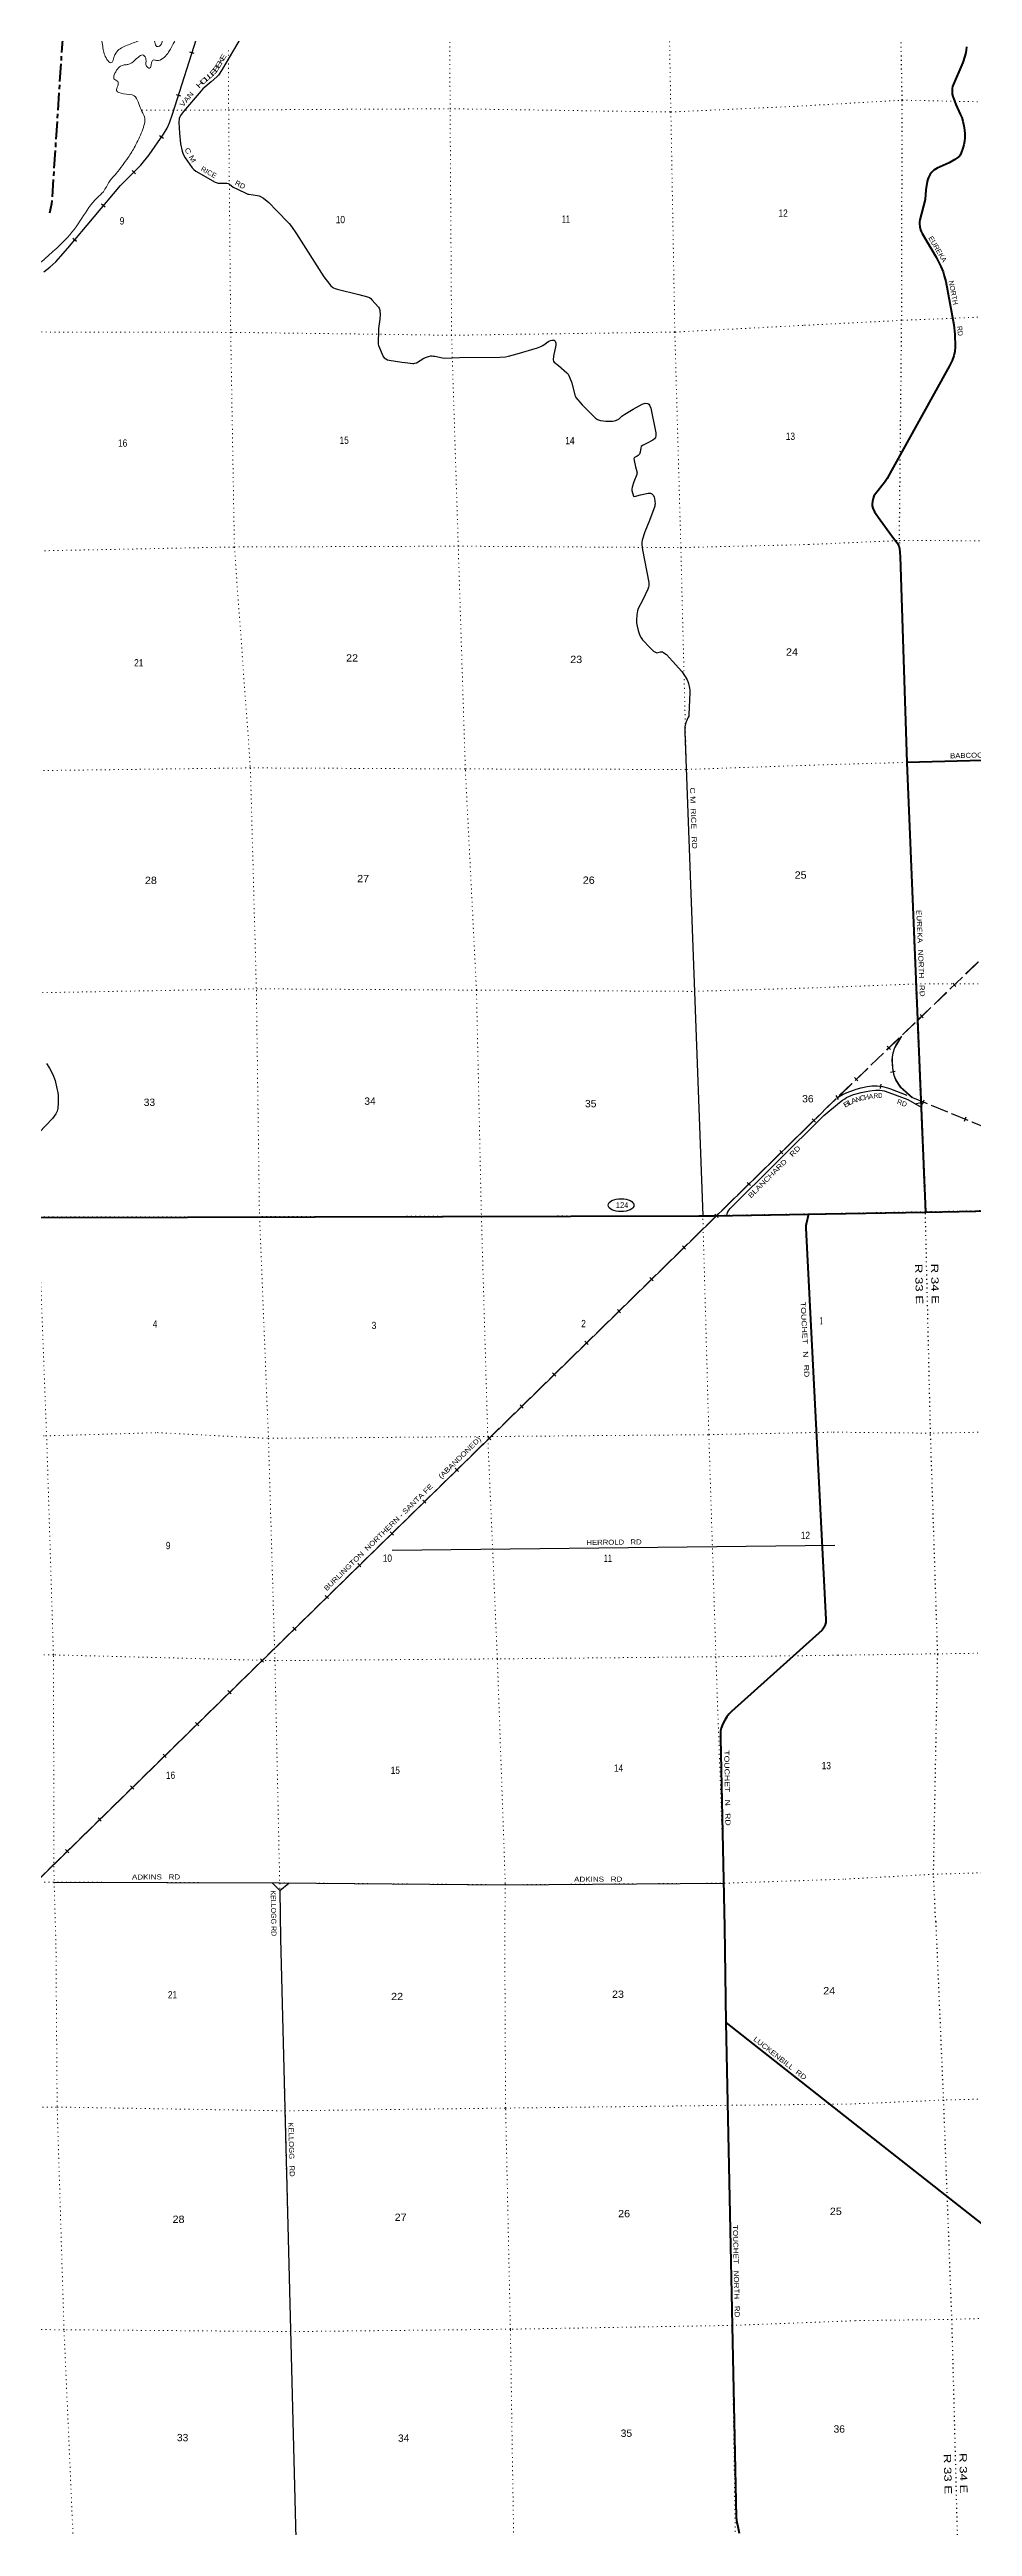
# Model space of a CAD drawing. Header units: feet. Extents: x 505285 to 763886, y -543582 to -353855.
# Drawn here: x 583345 to 605453, y -464358 to -405035 of the extents above; entities that cross this region are included whole.
import ezdxf
from ezdxf.enums import TextEntityAlignment as Align

# ---------------------------------------------------------------- set-up
doc = ezdxf.new("R2010")
doc.units = ezdxf.units.FT
doc.header["$LTSCALE"] = 70
for name, pattern in [('DOTTED', [1.5, 0.3, -1.2]), ('LONG_DASH_SHORT_DASH', [9.9, 6, -1.2, 1.5, -1.2]), ('LONG_DASHED', [7.5, 6, -1.5])]:
    doc.linetypes.add(name, pattern=pattern)
for name, color, linetype, lineweight in [('11', 7, 'LONG_DASH_SHORT_DASH', 60), ('17', 7, 'Continuous', 25), ('23', 7, 'Continuous', 70), ('26', 7, 'Continuous', 40), ('27', 7, 'Continuous', 13), ('29', 7, 'Continuous', 25), ('30', 7, 'Continuous', 13), ('34', 7, 'Continuous', 25), ('39', 7, 'Continuous', 13), ('6', 7, 'DOTTED', 25), ('63', 7, 'Continuous', 25), ('7', 7, 'DOTTED', 13)]:
    doc.layers.add(name, color=color, linetype=linetype, lineweight=lineweight)

msp = doc.modelspace()

# ---------------------------------------------------------------- linework, layer by layer
at = {"layer": '11'}
msp.add_lwpolyline([(583660.08, -404687.15), (583395.76, -408731.78), (583344.45, -408957.48)], dxfattribs=at)
at = {"layer": '17'}
msp.add_ellipse((597035.32, -432713.19), major_axis=(309.24, -1), ratio=0.500121, dxfattribs=at)
at = {"layer": '23'}
msp.add_line((601951.47, -432922.31), (604324.44, -432876.92), dxfattribs=at)
for points in [[(577957.17, -433101.69), (577971.57, -433093.18), (578078.74, -433044.61), (578177.34, -433009.99), (578285.78, -432983.23), (578362.33, -432968.4), (578457.78, -432964.9), (583030.53, -432998.05), (583580.18, -433006.5), (598899.33, -432971.81), (599250.13, -432967.12), (601528.1, -432929.33), (601951.47, -432922.31)], [(604324.44, -432876.92), (612386.23, -432722.73)]]:
    msp.add_lwpolyline(points, dxfattribs=at)
at = {"layer": '26'}
for p, q in [((603883.77, -422108.04), (604324.44, -432876.92)), ((599509.34, -450007.22), (599544.18, -452287)), ((599544.18, -452287), (602518.82, -454625.66))]:
    msp.add_line(p, q, dxfattribs=at)
for points in [[(605310.43, -404970.81), (605302.14, -405053.83), (605292.45, -405109.18), (605273.09, -405193.59), (605222.18, -405349.03), (604977.93, -405923.96), (604966.78, -405967.82), (604965.39, -406003.8), (604966.78, -406072.99), (604969.54, -406107.58), (604980.6, -406157.4), (605050.94, -406350.11), (605161.13, -406580.38), (605195.66, -406660.4), (605223.66, -406751.59), (605255.13, -406901.18), (605267.35, -407049.88), (605268.96, -407150.26), (605262.04, -407231.9), (605245.45, -407314.93), (605220.02, -407398.73), (605182.53, -407507.97), (605164.55, -407545.33), (605154.87, -407564.71), (605139.66, -407586.85), (605113.08, -407612.46), (605080.2, -407639.43), (605033.18, -407672.64), (604895.87, -407750.65), (604609.32, -407876.75), (604563.68, -407898.89), (604525.12, -407926.94), (604480.71, -407968.08), (604440.6, -408020.67), (604399.11, -408098.16), (604381.83, -408136.21), (604365.41, -408196.28), (604338.42, -408397.92), (604322.07, -408623.39), (604190.03, -409113.07), (604184.77, -409158.13), (604182.01, -409199.65), (604192.36, -409283.81), (604208.28, -409353.24), (604226.26, -409396.14), (604248.52, -409441.12), (604581.98, -410009.29), (604695.07, -410233.33), (604747.62, -410360.64), (604775.93, -410456.45), (604811.42, -410590.17), (605008.27, -411626.02), (605033.88, -411853.73), (605042.18, -412152.62), (605031.12, -412268.86), (605006.22, -412371.26), (604964.74, -412484.73), (604906.86, -412611.25), (603511.69, -415116.62), (603408.15, -415306.15), (603345.34, -415405.87), (603128.57, -415675.02), (603093.65, -415729.68), (603071.52, -415785.03), (603054.93, -415854.22), (603050.62, -415924.18), (603049.39, -415962.15), (603063.22, -416020.27), (603105.38, -416105.64), (603238.71, -416299.15), (603537.92, -416703.42), (603647.92, -416847.29), (603689.7, -416921.11), (603706.29, -416987.53), (603722.4, -417172.92), (603883.77, -422108.04)], [(618632.53, -411104.9), (614338.07, -416344.29), (614309.29, -416380.05), (614298.23, -416413.26), (614292, -416584.59), (614305.56, -421704.34), (614303.43, -421767.25), (614302.37, -421779.94), (614296.04, -421792.62), (614291.81, -421800.02), (614277.02, -421814.82), (614259.06, -421823.27), (614224.2, -421834.9), (614158.53, -421840.74), (603883.77, -422108.04)], [(601528.1, -432929.33), (601470.55, -433167.99), (601462.02, -433206.42), (601458.59, -433263.59), (601940.41, -442639.8), (601936.78, -442703.93), (601925.75, -442758.72), (601917.58, -442793.6), (601900.51, -442823.49), (601849.2, -442887.45), (599678.26, -444842.13), (599620.42, -444899.4), (599597.18, -444929.67), (599592.92, -444933.94), (599567.31, -444970.23), (599520.24, -445046.94), (599475.08, -445134.94), (599437.05, -445237.21), (599418.03, -445306.19), (599416.84, -445370.4), (599416.84, -445479.81), (599509.34, -450007.22)], [(599544.18, -452287), (599790.36, -464132.69), (599811.22, -464267.22), (599821.09, -464319.99), (599866.05, -464518.15)], [(602518.82, -454625.66), (606690.83, -457909.39)]]:
    msp.add_lwpolyline(points, dxfattribs=at)
at = {"layer": '29'}
for p, q in [((604080.62, -430282.51), (604217.02, -430251.83)), ((591555.77, -440973.3), (602158.83, -440854.91)), ((588860.33, -449124.3), (588674.58, -448944.41)), ((588860.33, -449124.3), (589079.7, -448946.9)), ((588860.33, -449124.3), (588878.12, -450281.34))]:
    msp.add_line(p, q, dxfattribs=at)
for points in [[(588053.07, -404575.25), (587993.8, -404644.59), (587486.78, -405500.73), (587426.92, -405599.38), (587395.23, -405648.71), (587351.73, -405691.1), (587213.93, -405804.94), (587016.72, -405979.9), (586976.24, -406021.65), (586555.47, -406522.47), (586483.01, -406618.17), (586463.53, -406649.33), (586449.84, -406688.06), (586443.08, -406783.82), (586460.98, -407040.83)], [(586460.98, -407040.83), (586478.4, -407291.05), (586518.5, -407466.69), (586546.67, -407540.68), (586597.7, -407625.5), (586761.45, -407864.81), (586803.7, -407910.61), (586849.49, -407950.68), (587312.67, -408208.41), (587360.03, -408227.7), (587385.7, -408232.72), (587590.94, -408237.72), (587627.62, -408245.32), (587652.27, -408259.41), (587742.11, -408328.39), (587844.17, -408382.73), (588062.47, -408484.9), (588095.04, -408497.22), (588122.66, -408501.8), (588330.07, -408530.7), (588366.16, -408541.27), (588397.54, -408555.29), (588467.39, -408597.64), (588594.33, -408699.07), (588782.43, -408891.09)], [(588782.43, -408891.09), (589088.05, -409203.06), (589142.55, -409270.57), (589263.34, -409447.78), (589917.6, -410480.02), (590058.02, -410665.76), (590082.67, -410690.43), (590124.04, -410727.43), (590150.45, -410743.28), (590184.78, -410757.37), (590236.93, -410773.41), (590755.1, -410903.27), (590959.41, -410958.21), (591006.94, -410975.82), (591039.12, -410998.71), (591065.04, -411026.91), (591223.49, -411203.07), (591241.98, -411233.02), (591256.94, -411273.53), (591260.02, -411296.53), (591267.5, -411382.75), (591261.02, -411489.3), (591225.25, -411715.7), (591221.95, -411765.39), (591214.69, -412057.45), (591218.21, -412092.68), (591227.23, -412122.73), (591340.58, -412383.03), (591363.45, -412415.06), (591396.9, -412443.25), (591437.39, -412464.39), (591481.75, -412475.96), (591786.67, -412524.7), (591862.09, -412532.81)], [(591862.09, -412532.81), (592044.77, -412552.47), (592069.42, -412552.47), (592096.94, -412547.2), (592132.8, -412534.85), (592313.01, -412427.42), (592371.34, -412399.21), (592420.64, -412385.12), (592475.21, -412374.55), (592510.42, -412374.55), (592538.9, -412375.68), (592573.8, -412381.59), (592758.66, -412420.35), (592815.62, -412423.11), (593163.29, -412414.57), (594134.25, -412402.76), (594267.41, -412392.16), (594337.83, -412378.07), (594544.5, -412326.41), (595037.33, -412177.74), (595109.82, -412147.3), (595160, -412120.87), (595302.7, -412020.61), (595342.21, -412002.84), (595380.94, -411994.04), (595412.63, -411994.04), (595436.88, -411999.24), (595451.36, -412008.13), (595458.41, -412016.94), (595468.97, -412043.36), (595474.25, -412064.5), (595470, -412112.89), (595418.61, -412379.24), (595410.87, -412466.15), (595416.15, -412501.38), (595436.49, -412525.41), (595534.99, -412601.31), (595737.45, -412777.95), (595765.71, -412812.53), (595800.83, -412878.37), (595857.61, -413021.14), (595928.46, -413311.72), (595942.55, -413345.19), (595955.12, -413368.19), (596106.53, -413545.21), (596424.52, -413864.74), (596472.46, -413894.82), (596539.36, -413919.48), (596673.64, -413932.93), (596831.61, -413937.1), (596877.38, -413930.05), (596928.5, -413912.61), (596990.06, -413877.2), (597056.67, -413815.07), (597123.85, -413764.46), (597323.42, -413650.61)], [(597323.42, -413650.61), (597541.82, -413526.02), (597609.76, -413507.26), (597674.19, -413512.72), (597697.78, -413528.4), (597718.91, -413553.07), (597747.4, -413621.38), (597871.49, -414216.79), (597872.08, -414278.85), (597857.99, -414324.65), (597836.87, -414356.36), (597797.55, -414389.31), (597644.74, -414467.37), (597551.66, -414518.43), (597519.97, -414543.09), (597506.68, -414571.17), (597489.46, -414682.05), (597476.84, -414722.77), (597461, -414743.91), (597448.67, -414756.24), (597423.53, -414776.05), (597358.89, -414809.09), (597350.09, -414819.66), (597344.8, -414833.75), (597349.83, -414880.28), (597381.83, -415028.11), (597416.1, -415142.03), (597417.86, -415163.17), (597416.05, -415183.91), (597410.82, -415212.5), (597338.93, -415388.64), (597299.91, -415513.73), (597291.1, -415561.3), (597295.97, -415592.53), (597334.24, -415728.66), (597341.28, -415735.7), (597354.05, -415737.7), (597499.86, -415699.98), (597687.88, -415661.22), (597723.31, -415659.96), (597742.68, -415661.72), (597769.08, -415674.05), (597783.17, -415686.38), (597809.58, -415716.33), (597829.15, -415758.16), (597837.74, -415788.55), (597850.07, -415915.39), (597848.31, -415938.29), (597840.82, -415974.77), (597713, -416317.3), (597603.33, -416585.09), (597538.22, -416787.51), (597529.65, -416847.29), (597529.65, -416900.14), (597546.29, -417020.27), (597699.29, -417799.73), (597703.06, -417844.37), (597699.54, -417876.08), (597692.5, -417914.83), (597677.24, -417956.92), (597551.55, -418227.1), (597448.66, -418420.42), (597430.18, -418476.78), (597409.76, -418574), (597402.01, -418698.74), (597409.06, -418769.21), (597418.74, -418846.73), (597447.72, -418950.62), (597489.16, -419068.69), (597515.56, -419125.06), (597547.97, -419171.07), (597734.06, -419367.33), (597813.98, -419443.92), (597843.9, -419463.3), (597875.7, -419478.32), (597894.96, -419482.67), (597923.13, -419479.15), (597983.8, -419459.6), (598007.63, -419458.01), (598025.24, -419461.54), (598051.64, -419473.87), (598086.86, -419496.77), (598120.17, -419522.52), (598267.19, -419685.59), (598488.69, -419929.18), (598568.36, -420048.16), (598619.41, -420130.95), (598637.02, -420169.71), (598653.07, -420218.34), (598678.39, -420333.54), (598683.68, -420379.34), (598682.83, -420434.5), (598661.66, -420971.26), (598656.38, -420999.44), (598645.98, -421027.84), (598592.48, -421135.6), (598575.4, -421184.41), (598565.37, -421252.74), (598566.81, -421385.25), (598993.27, -432970.55)], [(583269.12, -429318.12), (583348.17, -429429.3), (583422.88, -429585.45), (583476.69, -429728.77), (583521.98, -429916.39), (583543.59, -430014.16), (583550.63, -430088.15), (583553.07, -430261.05), (583543.59, -430398.2), (583529.51, -430461.62), (583497.82, -430521.52), (583455.56, -430584.94), (583420.05, -430635.84), (581515.24, -432626.63)], [(601889.75, -430561.54), (602267.81, -430250.59), (602342.08, -430194.79), (602394.95, -430162.11), (602438.21, -430137.71), (602492.14, -430111.37), (602545.96, -430085.92), (602606.18, -430063.72), (602664.28, -430045.75), (602787.21, -430014.25), (602906.24, -429988.76), (602990.7, -429973.87), (603049.9, -429967.62), (603127.03, -429959.16), (603177.68, -429956.96), (603233.67, -429959.07), (603286.49, -429965.41), (603337.19, -429978.1), (603450.75, -430016.15), (603908.17, -430184.46), (604221.55, -430362.65)], [(599572.61, -432961.77), (599587.72, -432890.3), (599605.33, -432851.54), (599624.53, -432820.39), (599647.58, -432791.65), (601889.75, -430561.54)], [(583466.73, -448928.13), (588837.15, -448946.18), (594263.08, -448990.19), (599498.37, -448952.14)], [(588878, -450275.06), (589254.49, -464955.05), (589400.23, -473042.03)]]:
    msp.add_lwpolyline(points, dxfattribs=at)
at = {"layer": '34'}
for p, q in [((586810.27, -405128.15), (586704.82, -405094.75)), ((586488.94, -406151.08), (586383.49, -406117.68)), ((586073.34, -407165.63), (585982.79, -407102.1)), ((585403.7, -408012.42), (585326.23, -407933.47)), ((584676.57, -408809.71), (584591.68, -408738.79)), ((583991.17, -409634.24), (583906.28, -409563.33))]:
    msp.add_line(p, q, dxfattribs=at)
at = {"layer": '34', "lineweight": 13}
msp.add_line((581439.86, -450470.22), (601887.11, -430460.66), dxfattribs=at)
at = {"layer": '34', "linetype": 'LONG_DASHED', "lineweight": 13}
for points in [[(601887.07, -430454.95), (606358.81, -426151.18), (606792.7, -425717.85), (616942.28, -413328.78), (617348.17, -412836.56), (618035.96, -412107.75), (618356.13, -411761.46), (618604.99, -411435.7), (621901.03, -406125.37), (622124.09, -405829.41), (622247.7, -405696.21), (622391.4, -405570.81), (622571.01, -405420.3), (625268.73, -403593.55)], [(603750.33, -428661.68), (603619.49, -428875), (603585.46, -428946.12), (603543.42, -429067.66), (603526.78, -429160.42), (603521.6, -429242.2), (603533.91, -429431.58), (603567.36, -429603.17), (603609.98, -429709.87), (603674.17, -429814.52), (603724.54, -429884.4), (604010.33, -430139.13)], [(602218.1, -430138), (602358.36, -430059.51), (602432.05, -430026.21), (602631.74, -429952.47), (602667.35, -429941.96), (602783.89, -429907.28), (602928.9, -429876.36), (603044.28, -429860.87), (603169.01, -429859.71), (603297.38, -429876.36), (603416.24, -429904.9), (603489.85, -429927.54), (606542.27, -431168.41)]]:
    msp.add_lwpolyline(points, dxfattribs=at)
at = {"layer": '34'}
msp.add_lwpolyline([(583206.84, -410359.91), (583349.39, -410245.82), (583493.08, -410117.2), (583782.39, -409794.93), (585041.59, -408287.59), (585533.88, -407804.52), (585731.07, -407558.44), (586078.07, -407063.81), (586163.6, -406916.43), (586220.61, -406792.86), (586291.89, -406583.63), (586919.09, -404603.86)], dxfattribs=at)
at = {"layer": '34', "lineweight": 13}
msp.add_lwpolyline([(583207.47, -410360.82), (583350.1, -410246.66), (583493.86, -410117.98), (583783.22, -409795.65), (585042.4, -408288.34), (585534.7, -407805.26), (585731.95, -407559.1), (586079, -407064.4), (586164.58, -406916.94), (586221.63, -406793.27), (586292.94, -406583.97), (586920.14, -404604.19)], dxfattribs=at)
at = {"layer": '39'}
for points in [[(586454.56, -404617.1), (586259.23, -404991.63), (586065.47, -405244.69), (585909.38, -405296.49), (585824.88, -405287.3), (585785.55, -405356), (585742.92, -405482.99), (585663.89, -405429.55), (585655.87, -405268.93), (585594.37, -405171.12), (585398.85, -405283.59), (585223.36, -405389.82), (585131.11, -405404.82), (585081.04, -405417.38), (584896.97, -405642.22), (584888.09, -405736.72), (584981.36, -405804.08), (584978.62, -405906.55), (584949.8, -406013.31), (585115.57, -406093.99), (585371.4, -406145.64), (585536.2, -406471.4), (585618.76, -406647.34), (585560.7, -406987.42), (585392.44, -407352.71), (585227, -407621.56), (585090.7, -407809.76), (584942.42, -408004.11), (584778.04, -408196.61), (584634.37, -408439.12), (584487.5, -408585.24), (584119.83, -409073.09), (583722.45, -409595.39), (583388.75, -409906.11), (583032.8, -410205.01), (582525.17, -410425.1), (582066.14, -410514.12), (581435.84, -410564.7), (580980.51, -410627.57), (580181.33, -410509.12), (579663.88, -410423.96), (578782.63, -410330.45), (578000.3, -410274.09), (577188.61, -410280.31), (576788.15, -410392.84), (576394.05, -410694.14), (576072.14, -411145.36), (575836.38, -411575.63), (575436.24, -412037.69), (575036.79, -412393.28), (574480.98, -412778.57), (573617.31, -413128.82), (573328.54, -413336.64), (573103.06, -413463.47), (572916.31, -413634.1), (572774.1, -413832.41), (572641.62, -414004.5), (572448.82, -414012.48), (572152.4, -413766.39), (571876.79, -413254.93), (571689.71, -413076.04), (571561.44, -412940.74), (571379.71, -412707.55), (571229.09, -412552.39), (571079.42, -412473.55), (570934.08, -412581.49), (570668.08, -413004.03), (570329.79, -413592.02), (570059.73, -413926.04), (569788.91, -414157.47)], [(584570.7, -404667.05), (584625.73, -404998.14), (584721.57, -405272.37), (584811, -405353.82), (584913.07, -405159.95), (585129.66, -404964.91), (585419.58, -404849.47), (585657.43, -404748.63), (585797.74, -404721.1), (585865.76, -404859.01), (585915.28, -404962.97), (586027.02, -404899.57), (586039.85, -404801), (586078.97, -404628.99)], [(613045.06, -459391.65), (612678.4, -459279.15), (612436.36, -459114.14), (612172.46, -459016.31), (611857.54, -459135.63), (611585.76, -459225.31), (611425.52, -459413.93), (611286.09, -459869.64), (611203.21, -460154.31), (611055.91, -460370.68), (610832.27, -460887.62), (610636.12, -461447.92), (610639.16, -461723.66), (610780.11, -461924.29), (610707.28, -462087.82), (610628.92, -462205.23), (610611.76, -462415.2), (610550.07, -462612.59), (610362.13, -462751.8), (610280.58, -462833.07), (610370.46, -463005.21), (610488.35, -463297.23), (610409.92, -463412.62), (610199.05, -463464.01), (610047.04, -463414.76), (609967.18, -463425.51), (609876.93, -463547.34), (609838.95, -463733.85), (609717.85, -464076.19), (609497.9, -464339.3), (609310.14, -464361.73), (609224.31, -464251.86), (609157.81, -464058.79), (609053.95, -463949.53), (608860.64, -463986.24), (608631.99, -464106.69), (608379.52, -464356.8), (608368.99, -464524.27), (608261.33, -464604.41), (607980.5, -464601.78), (607658.47, -464626.71), (607329.38, -464802.88), (607140.3, -464785.09), (606863.65, -464665.53), (606682.05, -464631.37), (606549.04, -464672.09), (606379.97, -464897.25), (606273.62, -465078.01), (606134.67, -465304.17), (605954.57, -465376.68), (605791.96, -465249.26), (605633.72, -465071.36), (605507.52, -465075.6), (605375.21, -465198.85), (605279.38, -465455.77), (605162.37, -465556.36), (604986.72, -465519.98), (604533.93, -465227.16), (604403.6, -465227.52), (604350.17, -465249.45), (604288.24, -465378.38), (604167.35, -465483.12), (603963.04, -465490), (603675.46, -465525.85), (603547.99, -465545.25), (603269.77, -465770.69), (603083.53, -465888.02), (602814.48, -466047.88)], [(613185.14, -459382.91), (613003.5, -459286.33), (612651.86, -459203.53), (612467.09, -459072.84), (612285.46, -458915.86), (612037.02, -458922.2), (611830.92, -459058), (611485.87, -459236.73), (611304.18, -459504.59), (611177.82, -459992.08), (611060.49, -460265.83), (610813.55, -460745.29), (610643.22, -461175.86), (610526.26, -461705.31), (610395.38, -462176.84), (610270.17, -462638.11), (610194.98, -462852.06), (610257.81, -463055.32), (610367.85, -463230.81), (610341.97, -463358.53), (610158.55, -463390.88), (609929.21, -463368.39), (609805.77, -463517.52), (609753.89, -463708.53), (609695.41, -463881.64), (609501.35, -464200.26), (609344.14, -464298.17), (609292.23, -464183.13), (609206.98, -463968.55), (608974.07, -463837.46), (608685.25, -463957.91), (608330.96, -464221.52), (608259.94, -464378.95), (608240.74, -464466.17), (608108.87, -464480.68), (607896.55, -464487.82), (607453.37, -464609.45), (607258.04, -464706.63), (607100.41, -464669.65), (606934.53, -464564.49), (606562.77, -464540.76), (606198.09, -464915.45), (606142.69, -465060.27), (606103.19, -465200.53), (605990.73, -465256.66), (605891.52, -465227.79), (605726.21, -465017.91), (605580.07, -464964.44), (605308.21, -465112.51), (605206.45, -465311.24), (605128.56, -465442.73), (604928.23, -465326.65), (604564.06, -465167.75), (604286.31, -465136.83), (604222.09, -465318.19), (604107.08, -465418.71), (603838.54, -465423.72), (603458.66, -465519.05), (603255.7, -465688.97), (603069.57, -465822.08), (602815.15, -466001.22)]]:
    msp.add_spline(points, degree=3, dxfattribs=at)
at = {"layer": '6'}
for points in [[(604573.21, -449870.8), (604520.24, -448737.33), (604620.68, -443475.47), (604448.94, -438172.86), (604325.98, -432894.18), (604098.36, -427404.58), (603883.77, -422108.04), (603704.93, -416662.06), (603757.06, -411521.13), (603770.83, -406248.32), (603732.17, -404169.01)], [(633629.17, -432212.27), (630716.1, -432288.66), (625420.96, -432502.29), (620095.63, -432583.73), (614812.44, -432658.62), (609519.8, -432777.55), (604324.44, -432876.92), (601951.47, -432922.31)], [(601951.47, -432922.31), (599001.44, -432972.12), (593701.84, -432983.85), (588375.51, -432995.99), (583075.78, -433000.27), (577871.31, -432942.2), (572694.4, -433006.41), (570262.75, -433174.68)], [(604573.21, -449870.8), (604755.27, -454145.65), (604953.96, -459398.13), (605090.17, -464640.64), (605111.79, -465444.02)]]:
    msp.add_lwpolyline(points, dxfattribs=at)
at = {"layer": '63'}
for p, q in [((605058.08, -427473.14), (604981.38, -427393.45)), ((604274.28, -428227.5), (604197.58, -428147.81)), ((603490.48, -428981.86), (603413.78, -428902.16)), ((602243.72, -430181.53), (602189.71, -430085.01)), ((602706.68, -429736.22), (602629.98, -429656.52)), ((603248.13, -429920.9), (603262.36, -429811.2)), ((603491.78, -429526.07), (603600.45, -429505.39)), ((601690.85, -430723.38), (601613.49, -430644.32)), ((604254.07, -430292.72), (604295.72, -430190.26)), ((605261.82, -430702.39), (605303.48, -430599.93)), ((600913.35, -431484.23), (600835.99, -431405.17)), ((600135.86, -432245.08), (600058.5, -432166.03)), ((599358.36, -433005.93), (599281, -432926.88)), ((598580.87, -433766.79), (598503.51, -433687.73)), ((597803.37, -434527.64), (597726.01, -434448.59)), ((597025.88, -435288.49), (596948.51, -435209.44)), ((596248.38, -436049.34), (596171.02, -435970.29)), ((595470.89, -436810.2), (595393.52, -436731.14)), ((594693.39, -437571.05), (594616.03, -437492)), ((593915.89, -438331.9), (593838.53, -438252.85)), ((593138.4, -439092.76), (593061.04, -439013.7)), ((592360.9, -439853.61), (592283.54, -439774.55)), ((591583.41, -440614.46), (591506.05, -440535.41)), ((590805.91, -441375.31), (590728.55, -441296.26)), ((590028.42, -442136.17), (589951.05, -442057.11)), ((589250.92, -442897.02), (589173.56, -442817.96)), ((588473.43, -443657.87), (588396.06, -443578.82)), ((587695.93, -444418.72), (587618.57, -444339.67)), ((586918.44, -445179.58), (586841.07, -445100.52)), ((586140.94, -445940.43), (586063.58, -445861.37)), ((585363.44, -446701.28), (585286.08, -446622.23)), ((584585.95, -447462.13), (584508.59, -447383.08)), ((583808.45, -448222.99), (583731.09, -448143.93))]:
    msp.add_line(p, q, dxfattribs=at)
at = {"layer": '63', "linetype": 'LONG_DASHED'}
msp.add_line((581436.99, -450467.29), (601884.24, -430457.73), dxfattribs=at)
for points in [[(601884.23, -430452), (606355.94, -426148.25), (606789.66, -425715.09), (616939.11, -413326.18), (617345.09, -412833.85), (618032.96, -412104.95), (618352.99, -411758.82), (618601.61, -411433.37), (621897.64, -406123.05), (622120.94, -405826.77), (622244.84, -405693.26), (622388.74, -405567.69), (622568.54, -405417.02), (625266.43, -403590.16)], [(603753.82, -428663.82), (603623.1, -428876.96), (603589.26, -428947.68), (603547.4, -429068.7), (603530.86, -429160.91), (603525.71, -429242.2), (603537.98, -429431.05), (603571.31, -429602.01), (603613.66, -429708.02), (603677.59, -429812.25), (603727.6, -429881.64), (604013.06, -430136.07)], [(602216.1, -430134.42), (602356.51, -430055.85), (602430.49, -430022.41), (602630.45, -429948.58), (602666.19, -429938.03), (602782.88, -429903.3), (602928.2, -429872.32), (603043.99, -429856.77), (603169.26, -429855.61), (603298.12, -429872.32), (603417.32, -429900.94), (603491.23, -429923.67), (606543.72, -431164.57)]]:
    msp.add_lwpolyline(points, dxfattribs=at)
at = {"layer": '7'}
for points in [[(594248.19, -450143.49), (594262.04, -448955.62), (594072.12, -443578.78), (593842.74, -438258.59), (593688.77, -432932.71), (593572.13, -427562.13), (593305.02, -422278.46), (593135.55, -416929.56), (592975.83, -411877.92), (592940.03, -406453.38), (592930.66, -404450.01)], [(598187.65, -404313.89), (598229.22, -406530.74), (598323.37, -411802.01), (598468.43, -416966.31), (598600.9, -422260.23), (598796.42, -427570.99), (598993.12, -432937.63), (599138.37, -438209.3), (599307.67, -443544.14), (599498.16, -448967.18), (599509.26, -450013.88)], [(587628.89, -405055.44), (587636.13, -406484.67), (587684.74, -411808.62), (587773.24, -416949.35), (588156.97, -422239.92), (588299.99, -427562.96), (588372.73, -432888.7), (588589.16, -438297.42), (588744.22, -443618.34), (588858.98, -448957.17), (588878.12, -450281.34)], [(601257.96, -406393.14), (603770.83, -406248.32), (608917.96, -406351.91), (614148.99, -406155.16), (619427.33, -405895.55), (624746.19, -405916.63), (630139.13, -405912.66), (632903.15, -405828.13)], [(585556.03, -406488.28), (587634.1, -406482.68), (592940.03, -406453.38), (598229.22, -406530.74), (601257.96, -406393.14)], [(583498.74, -450418.18), (583452.53, -448882.13), (583438.23, -443482.88), (583276.22, -438248.43), (583071.72, -432967.79), (582964.35, -427626.7), (582917.81, -422306.75), (582594.8, -417051.75), (582362.23, -411797.89), (582393.43, -410457.53)], [(633048.26, -411102.02), (630291.88, -411163.53), (624919.59, -411327.68), (619579.29, -411087.93), (614238.08, -411183.64), (609146.63, -411300.28), (603757.06, -411521.13), (601395.16, -411641.6)], [(601395.16, -411641.6), (598323.37, -411802.01), (592975.83, -411877.92), (587684.74, -411808.62), (582324.06, -411798.26), (577079.62, -411764.68), (575659.54, -411798.52)], [(569868.07, -417237.64), (572191.82, -417104.3), (577391.33, -417080.06), (582594.8, -417051.75), (587773.24, -416949.35), (593135.55, -416929.56), (598466.4, -416964.32), (601532.34, -416889.07)], [(601532.34, -416889.07), (603707.9, -416794.07), (609243.11, -416810.73), (614301.16, -416483.6), (619727.73, -416445.07), (625083.01, -416665.34), (630360.07, -416531.48), (633195.62, -416457.05)], [(633340.2, -421710.98), (630507.1, -421796.24), (625241.11, -421943.21), (619794.02, -421823.33), (614372.22, -421837.74), (609163.09, -421967.31), (603883.77, -422108.04), (601670.43, -422171.75)], [(601670.43, -422171.75), (598581.89, -422278.07), (593296.81, -422264.48), (588156.97, -422239.92), (582917.81, -422306.75), (577521.5, -422338.93), (572258.66, -422440.14), (569999.78, -422556.29)], [(601809.8, -427503.2), (604100.74, -427415.28), (609415.62, -427416.1), (614542.26, -427232.72), (619930.73, -427202.7), (625379.51, -427169.91), (630607.56, -427041.5), (633484.71, -426962.58)], [(570132.35, -427909.69), (572341.64, -427781.84), (577689.54, -427657.9), (582964.35, -427626.7), (588303.61, -427530.78), (593572.13, -427562.13), (598783.34, -427592.39), (601809.8, -427503.2)], [(570393.89, -438470.26), (572807.34, -438333.76), (578053.21, -438160.38), (583249.98, -438238.63), (585925.26, -438160.48), (588589.16, -438297.42), (593846.71, -438254.53), (599138.37, -438209.3), (602088.1, -438149.24)], [(624943.63, -437835.97), (620263.81, -437916.51), (614962.06, -437961.5), (609683.45, -438072.48), (604448.94, -438172.86), (602088.1, -438149.24)], [(602227.76, -443491.91), (604618.39, -443457.42), (609742.79, -443390.57), (615120.7, -443195.98), (619969.17, -443111.27)], [(602227.76, -443491.91), (599305.46, -443528.09), (594072.12, -443578.78), (588742.23, -443620.37), (583438.23, -443482.88), (578210.87, -443529.49), (572903.46, -443601), (570523.69, -443711.89)], [(570655.63, -449039.47), (572906.59, -448983.66), (578177.99, -448924.56), (583424.8, -448926.78), (588850.19, -448945), (594258.45, -448989.81), (599512.02, -448950.98), (602367.98, -448855.99)], [(614107.56, -448491.68), (609876.52, -448575.15), (604520.24, -448737.33), (602367.98, -448855.99)], [(595266.54, -490444.34), (595182.81, -486223.24), (594998.55, -480903.07), (594757.06, -475614.55), (594609.67, -470325.53), (594467.28, -464921.89), (594383.99, -459633.18), (594270.47, -454337.24), (594248.19, -450143.49)], [(599509.34, -450007.22), (599584.59, -454272.12), (599697.2, -459530.46), (599774.08, -464837.02), (599887.88, -468819.38)], [(584642.51, -496101.9), (584610.66, -491538.17), (584480.81, -486230.61), (584350.49, -480981.32), (584131.85, -475648), (584022.54, -470359.98), (583924.2, -464942.78), (583692.16, -459646.3), (583527.07, -454293.48), (583498.74, -450418.18)], [(588878, -450275.06), (588981.06, -454412.76), (589118.92, -459690.43), (589254.04, -464937.34), (589350.99, -470361.86), (589473.42, -475666.66), (589666.2, -480930.36), (589836.12, -486162.53), (589898.3, -491485.95), (590004.68, -495965.5)], [(577342.55, -454329.98), (578240.85, -454323.57), (583527.6, -454313.56), (588985.67, -454403.57), (594270.47, -454337.24), (599583.8, -454272.28), (602508.77, -454241.22)], [(612434.93, -453926.91), (610200.79, -453998.65), (604755.27, -454145.65), (602508.77, -454241.22)], [(602644.38, -459429.17), (599697.2, -459541.95), (594383.99, -459633.18), (589125.82, -459690.43), (583692.16, -459646.3), (578384.34, -459616.7), (573180.69, -459588.35), (570917.46, -459612.17)], [(602644.38, -459429.17), (604953.96, -459398.13), (610296.87, -459240.5), (611515.22, -459216.18)]]:
    msp.add_lwpolyline(points, dxfattribs=at)

# ---------------------------------------------------------------- texts
at = {"layer": '17', "width": 0.8}
msp.add_text('124', height=140, dxfattribs=at).set_placement((597061.37, -432781.5), align=Align.CENTER)
at = {"layer": '27'}
for s, rotation, width, p in [('EUREKA', 300.409, 1.05, (604391.93, -409547.18)), ('RD', 276.417, 0.85, (605083.05, -411664.61)), ('BABCOCK   RD', 1.49, 1.15, (604919.52, -422011.07)), ('EUREKA   NORTH   RD', 272.343, 1.2, (604109.42, -425645.74)), ('LUCKENBILL  RD', 321.826, 1.2, (600192.64, -452707.78)), ('TOUCHET   NORTH   RD', 271.191, 1.2, (599712.79, -457139.63))]:
    msp.add_text(s, height=120, rotation=rotation, dxfattribs=dict(at, width=width)).set_placement(p)
msp.add_text('NORTH', height=120, rotation=280.76, dxfattribs=at).set_placement((604880.86, -410580.61))
at = {"layer": '27', "width": 1.3}
for rotation, p in [(272.942, (601381.61, -435935.02)), (271.056, (599522.03, -446671.9))]:
    msp.add_text('TOUCHET   N   RD', height=120, rotation=rotation, dxfattribs=at).set_placement(p, align=Align.CENTER)
at = {"layer": '30'}
for s, rotation, width, p in [('E', 59.365, 1.35, (587557.64, -405245.26)), ('O', 41.579, 1.5, (587077.82, -405832.12)), ('L', 41.579, 1.95, (587162.31, -405757.16)), ('L', 39.561, 1.85, (587232.71, -405699.02)), ('E', 43.561, 1.75, (587309.73, -405620.16)), ('B', 53.283, 1.55, (587384.87, -405527.67)), ('E', 58.751, 1.4, (587447.73, -405430.97)), ('K', 59.365, 1.3, (587502.53, -405335.95)), ('VAN', 49.964, 1.25, (586677.23, -406262.74)), ('H', 45.885, 1.6, (586990.7, -405906.18)), ('C M', 299.382, 1.3, (586667.21, -407591.77)), ('RICE', 330.907, 1.05, (587131.4, -408027.44)), ('RD', 331.968, 1.1, (587885.18, -408325.26)), ('C M  RICE   RD', 272.108, 1.3, (598712.69, -423445.44)), ('C', 15.623, 0.95, (602832.99, -430201.52)), ('H', 12.087, 0.8, (602927.16, -430183.29)), ('A', 8.371, 0.9, (603029.62, -430166.58)), ('R', 6.259, 0.75, (603146.34, -430149.85)), ('D', 2.729, 0.7, (603248.57, -430145.05)), ('B', 30.835, 1.35, (602463.75, -430344.39)), ('L', 27.568, 1.45, (602553.09, -430294.89)), ('A', 22.179, 1.2, (602633.13, -430264.86)), ('BLANCHARD   RD', 44.845, 1.25, (600746.69, -431956.98)), ('HERROLD   RD', 0.64, 1.15, (596868.66, -440843.98)), ('ADKINS   RD', 0.213, 1.2, (585897.41, -448861.89)), ('ADKINS   RD', 0.213, 1.2, (596488.3, -448914.7)), ('KELLOGG RD', 271.09, 1.05, (588653.15, -449674.74)), ('KELLOGG   RD', 271.469, 1.15, (589082.57, -455331))]:
    msp.add_text(s, height=120, rotation=rotation, dxfattribs=dict(at, width=width)).set_placement(p, align=Align.CENTER)
for s, rotation, p in [('N', 17.623, (602733.61, -430230.35)), ('RD', 339.799, (603745.46, -430322.05))]:
    msp.add_text(s, height=120, rotation=rotation, dxfattribs=at).set_placement(p, align=Align.CENTER)
at = {"layer": '6', "width": 1.35}
for s, rotation, p in [('R 33 E', 271.334, (604077.32, -434119.3)), ('R 34 E', 271.334, (604456.98, -434115.54)), ('R 33 E', 271.488, (604762.35, -462620.29)), ('R 34 E', 271.488, (605137.22, -462601.34))]:
    msp.add_text(s, height=175, rotation=rotation, dxfattribs=at).set_placement(p)
at = {"layer": '63', "width": 1.2}
msp.add_text('BURLINGTON  NORTHERN - SANTA FE     (ABANDONED)', height=120, rotation=44.38, dxfattribs=at).set_placement((589985.81, -441961.14))
at = {"layer": '7'}
for s, width, p in [('9', 0.85, (585026.34, -409226.1)), ('10', 0.85, (590201.36, -409194.35)), ('11', 0.65, (595618.39, -409183.58)), ('12', 0.85, (600806.65, -409040.59)), ('16', 0.85, (584985.37, -414546.36)), ('15', 0.85, (590292.83, -414479.43)), ('14', 0.85, (595700.16, -414487.3)), ('13', 0.85, (600982.28, -414384.57)), ('24', 1.1, (600986.34, -419551.55)), ('21', 0.85, (585371.28, -419810.76)), ('22', 1.1, (590449.02, -419694.19)), ('23', 1.1, (595818.21, -419729.36)), ('25', 1.1, (601193.57, -424892.29)), ('28', 1.1, (585629.96, -425020.61)), ('27', 1.1, (590714.09, -424978.53)), ('26', 1.1, (596118.26, -425015.95)), ('36', 1.05, (601374.59, -430250.48)), ('33', 1.05, (585600.92, -430335.46)), ('34', 1.05, (590885.32, -430308.37)), ('35', 1.05, (596171.28, -430367.14)), ('1', 0.4, (601798.02, -435566.43)), ('4', 0.85, (585817.84, -435646.88)), ('3', 0.85, (591061.99, -435680.11)), ('2', 0.85, (596080.5, -435635.91)), ('12', 0.85, (601340.9, -440709.75)), ('9', 0.85, (586130.99, -440951.3)), ('10', 0.85, (591327.84, -441253.86)), ('11', 0.65, (596622.35, -441256.73)), ('13', 0.85, (601841.4, -446223.28)), ('16', 0.85, (586133.41, -446452.91)), ('15', 0.85, (591517.24, -446334.45)), ('14', 0.85, (596865.53, -446282.16)), ('24', 1.1, (601877.94, -451614.05)), ('21', 0.85, (586180.6, -451710.04)), ('22', 1.1, (591526.81, -451752.68)), ('23', 1.1, (596817.53, -451698.19)), ('26', 1.1, (596965.05, -456952.37)), ('25', 1.1, (602036.86, -456897.97)), ('28', 1.1, (586292.28, -457088.38)), ('27', 1.1, (591611.69, -457039.63)), ('35', 1.05, (597026.67, -462211.89)), ('36', 1.05, (602125.13, -462110.28)), ('33', 1.05, (586396, -462316.29)), ('34', 1.05, (591691.64, -462330.11))]:
    msp.add_text(s, height=175, dxfattribs=dict(at, width=width)).set_placement(p)

doc.saveas('drawing.dxf')
